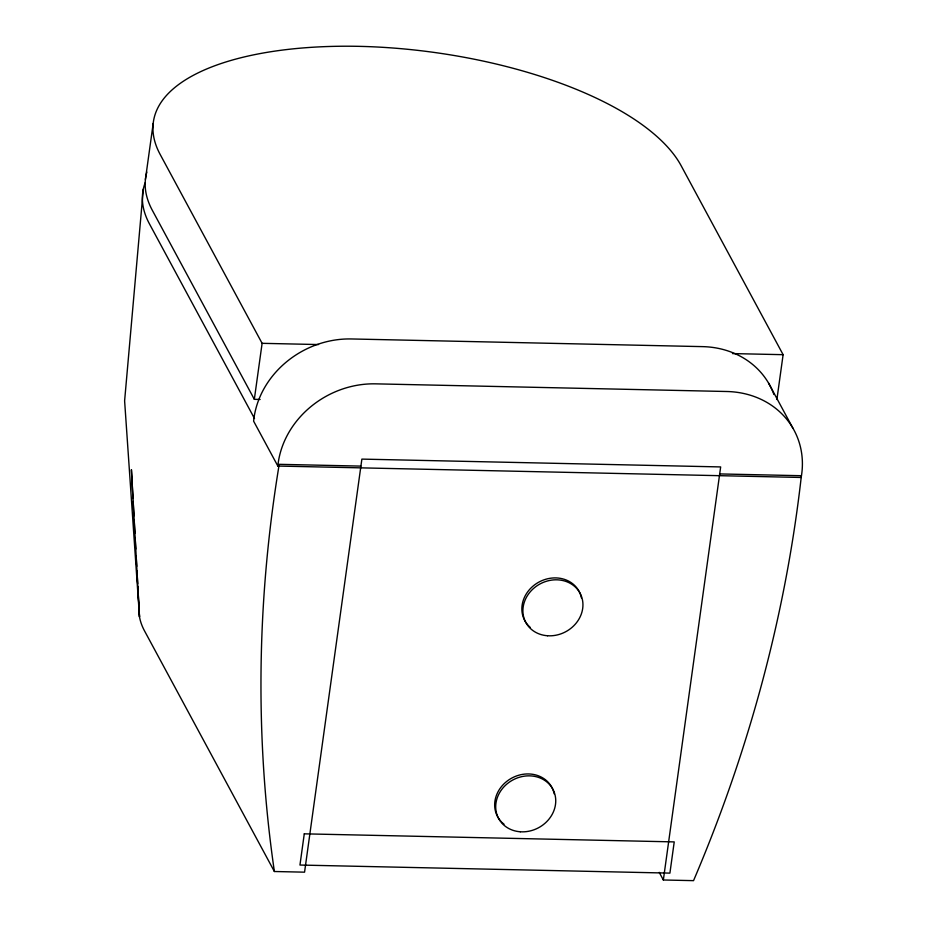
<?xml version="1.0" encoding="UTF-8"?>
<svg xmlns="http://www.w3.org/2000/svg" width="927" height="927" viewBox="0 0 927 927"><rect width="100%" height="100%" fill="white"/><g stroke="black" fill="none" stroke-linecap="round" stroke-linejoin="round"><path stroke-width="1.39" d="M143.303 189.143L124.612 400.87L139.502 616.872A219.201 87.405 7.9 0 0 144.6 631.044L274.38 871.507L304.566 872.168L361.878 459.108L720.661 466.93L663.35 879.99L693.535 880.65A1575.552 1386.804 -28.4 0 0 801.391 475.713L719.7 473.929M145.412 179.479L153.187 123.476M260.128 399.456L254.334 399.328L262.109 343.326L160.128 154.369A277.358 110.591 7.9 0 1 154.624 116.084A269.653 107.52 7.9 0 1 359.282 46.35A269.653 107.52 7.9 0 1 644.983 126.779A277.358 110.603 7.9 0 1 681.148 165.724L783.118 354.682L776.896 399.491M262.109 343.326L318.552 344.554M732.469 353.581L783.118 354.682M360.904 466.107L279.212 464.323A1575.552 1386.804 -28.4 0 0 274.38 871.507M277.845 466.049L801.171 477.463L801.67 474.323A89.108 78.424 -28.4 0 0 726.826 391.507L375.528 383.848A89.108 78.424 -28.4 0 0 277.845 466.049L253.616 421.159A89.108 78.424 -28.4 0 1 351.298 338.958L702.596 346.628A89.108 78.424 -28.4 0 1 773.918 394.485M768.553 383.071L792.782 427.95M659.224 872.353L663.35 879.99M254.334 399.328L152.364 210.371A277.358 110.591 7.9 0 1 146.848 172.098M254.496 418.517L149.444 223.859A272.526 108.668 7.9 0 1 145.145 182.816M133.001 498.552L131.425 469.688L139.502 616.872L137.833 586.571M133.164 501.437L133.951 515.864M134.195 520.186L134.902 533.176M135.145 537.509L135.782 549.051M136.176 556.27L136.732 566.362M136.964 570.696L137.683 583.686M530.128 627.278A30.834 27.138 -28.4 0 1 538.228 582.469A30.834 27.138 -28.4 0 1 581.426 597.88M500.881 821.287A30.834 27.138 -28.4 0 1 512.446 777.73A30.834 27.138 -28.4 0 1 554.219 793.906M504.045 824.219A30.834 27.138 -28.4 0 1 501.878 822.319M304.276 833.837L299.954 865.042L669.908 873.118L674.23 841.901L304.276 833.837M547.486 635.748A30.834 27.138 -28.4 0 0 581.217 595.679A30.834 27.138 -28.4 0 0 530.059 592.017A30.834 27.138 -28.4 0 0 547.486 635.748M520.279 831.774A30.834 27.138 -28.4 0 0 554.022 791.716A30.834 27.138 -28.4 0 0 502.863 788.054A30.834 27.138 -28.4 0 0 520.279 831.774"/></g></svg>
